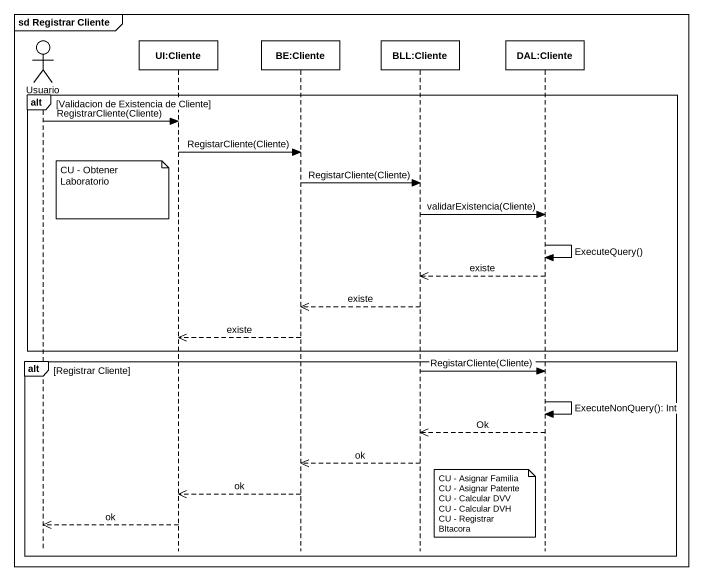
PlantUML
@startuml
mainframe sd Registrar Cliente
hide footbox
actor Usuario
participant "UI:Cliente" as UI_Cliente
participant "BE:Cliente" as BE_Cliente
participant "BLL:Cliente" as BLL_Cliente
participant "DAL:Cliente" as DAL_Cliente

alt Validacion de Existencia de Cliente
  Usuario -> UI_Cliente : RegistrarCliente(Cliente)
  UI_Cliente -> BE_Cliente : RegistarCliente(Cliente)
  BE_Cliente -> BLL_Cliente : RegistarCliente(Cliente)
  note left of UI_Cliente : CU - Obtener Laboratorio
  BLL_Cliente -> DAL_Cliente : validarExistencia(Cliente)
  DAL_Cliente -> DAL_Cliente : ExecuteQuery()
  DAL_Cliente -->> BLL_Cliente : existe
  BLL_Cliente -->> BE_Cliente : existe
  BE_Cliente -->> UI_Cliente : existe
end
alt Registrar Cliente
  BLL_Cliente -> DAL_Cliente : RegistarCliente(Cliente)
  DAL_Cliente -> DAL_Cliente : ExecuteNonQuery(): Int
  DAL_Cliente -->> BLL_Cliente : Ok
  BLL_Cliente -->> BE_Cliente : ok
  BE_Cliente -->> UI_Cliente : ok
  note left of DAL_Cliente
    CU - Asignar Familia
    CU - Asignar Patente
    CU - Calcular DVV
    CU - Calcular DVH
    CU - Registrar BItacora
  end note
  UI_Cliente -->> Usuario : ok
end
@enduml
